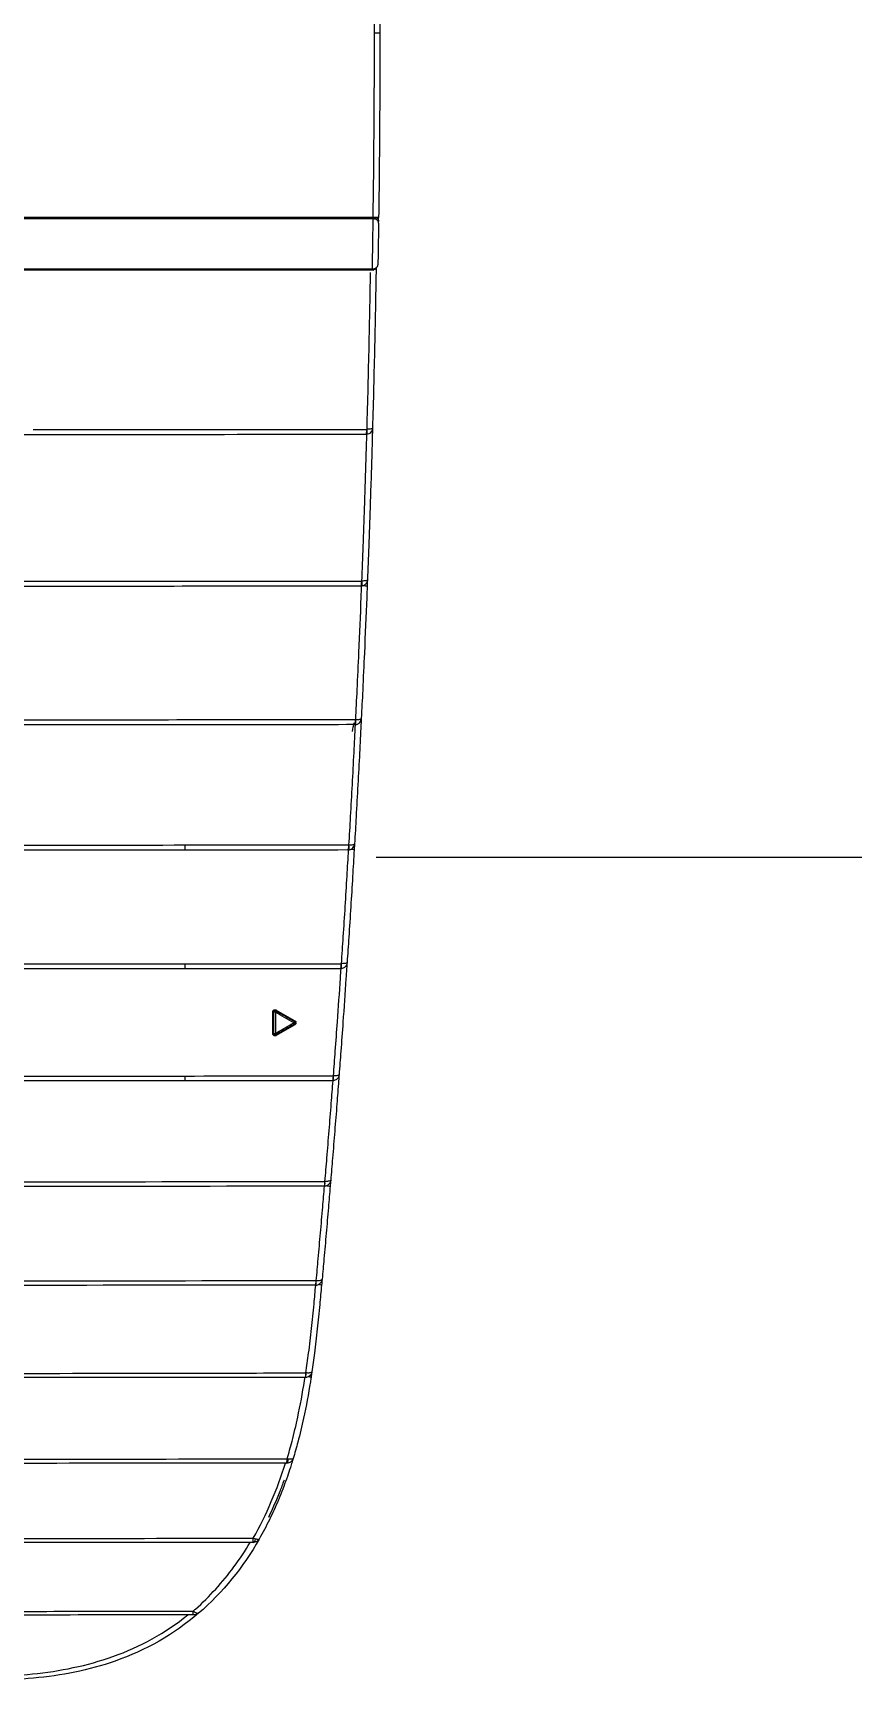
# Model space of a CAD drawing. Header units: millimetres. Extents: x 0 to 504600, y 0 to 118800.
# Drawn here: x 101702.4 to 101826.8, y 56524.7 to 56774.6 of the extents above; entities that cross this region are included whole.
import ezdxf

# ---------------------------------------------------------------- set-up
doc = ezdxf.new("R2010")
doc.units = ezdxf.units.MM
doc.header["$LTSCALE"] = 200
doc.linetypes.add('HID', pattern=[2.3, 1.5, -0.8])
doc.layers.add('LG-AIRCON', color=240, linetype='Continuous')
doc.layers.add('드레인', color=4, linetype='HID')

# ---------------------------------------------------------------- blocks, each defined once
blk = doc.blocks.new('A$C7F214049')
at = {"layer": 'LG-AIRCON', "color": 0}
for centre, start, end in [((1159.08, 221.8), 79.821, 90), ((1158.96, 214.2), 270, 280.0235)]:
    blk.add_arc(centre, 0.2, start, end, dxfattribs=at)
for centre, major_axis, ratio, start_param, end_param in [((1158.95, 221.8), (0, -0.2), 0.175267, 1.567138, 3.141593), ((1158.95, 222.08), (0.001, -0.2), 0.16971, 1.157049, 1.567157), ((1159.08, 221.8), (0, -0.2), 0.336285, 1.564715, 3.141593), ((1159.08, 221.8), (-0.035, -0.197), 0.332536, 1.624265, 3.159412), ((1158.83, 214.2), (0, -0.2), 0.173506, 0, 1.567164), ((1158.96, 214.2), (0, -0.2), 0.329321, 0, 1.564819), ((1158.96, 214.2), (0.035, -0.197), 0.323896, 6.276882, 7.790735), ((1157.88, 189.89), (0.001, -0.8), 0.169592, 6.283183, 7.842493), ((1157.91, 189.89), (-0.11, 0.792), 0.166611, 3.140872, 4.677823), ((1157.11, 166.89), (0.001, -0.8), 0.167952, 6.283183, 7.836029), ((1157.14, 166.89), (-0.1, 0.794), 0.164575, 3.140938, 4.673714), ((1156.18, 145.89), (0.001, -0.8), 0.16673, 6.283183, 7.826069), ((1156.21, 145.89), (-0.091, 0.795), 0.162642, 3.140994, 4.665722), ((1155.16, 126.88), (0.001, -0.8), 0.166002, 6.283183, 7.815063), ((1155.18, 126.89), (-0.084, 0.796), 0.161192, 3.141042, 4.656333), ((1154.03, 108.88), (0.001, -0.8), 0.163114, 6.283183, 7.801181), ((1154.05, 108.89), (-0.076, 0.796), 0.157588, 3.141097, 4.644478), ((1143.76, 101.5), (0.1, 0), 0.003787, 4.563179, 6.195918), ((1144.12, 101.48), (-0.217, -0.124), 0.984754, 3.666388, 5.75839), ((1144.12, 101.48), (-0.25, 0), 0.003712, 4.562801, 6.195918), ((1144.12, 101.48), (-0.125, -0.217), 0.127619, 1.648563, 3.053605), ((1144.28, 101.81), (-0.05, -0.0866), 0.126531, 4.792664, 6.19521), ((1146.9, 99.88), (-0.125, -0.217), 0.135854, 1.639537, 3.053507), ((1146.9, 99.88), (0, -0.25), 0.985602, 0.541551, 2.600041), ((1147.11, 100.18), (-0.05, -0.0866), 0.134963, 4.783449, 6.195111), ((1143.76, 98.25), (-0.1, 0), 0.022467, 3.229107, 4.860622), ((1144.12, 98.27), (-0.25, 0), 0.022167, 0.087341, 1.719412), ((1144.12, 98.27), (-0.217, 0.124), 0.98482, 0.526031, 2.615561), ((1144.12, 98.27), (0.125, -0.217), 0.117787, 0.08788, 1.477649), ((1144.28, 97.94), (0.05, -0.0866), 0.116557, 3.22946, 4.616907), ((1146.9, 99.88), (-0.125, 0.217), 0.127702, 3.229581, 4.629277), ((1147.12, 99.58), (0.05, -0.0866), 0.126706, 3.22957, 4.627168), ((1152.82, 91.88), (0.001, -0.8), 0.155307, 6.283184, 7.784761), ((1152.83, 91.88), (-0.064, 0.797), 0.149458, 3.141174, 4.631045), ((1151.55, 75.88), (0.001, -0.8), 0.14248, 6.283184, 7.76573), ((1151.56, 75.88), (-0.049, 0.798), 0.136958, 3.141273, 4.61565), ((1150.24, 60.88), (0.001, -0.8), 0.125273, 6.283184, 7.74444), ((1150.25, 60.88), (-0.031, 0.799), 0.121007, 3.141389, 4.598105), ((1148.7, 46.88), (0.001, -0.8), 0.104317, 6.283184, 7.720209), ((1148.7, 46.88), (-0.001, 0.8), 0.134452, 3.141591, 4.574608), ((1145.86, 33.88), (0.001, -0.8), 0.080584, 6.283184, 7.690881), ((1145.9, 33.88), (-0.001, 0.8), 0.249871, 3.141591, 4.503557), ((1140.75, 21.87), (0.001, -0.8), 0.055459, 6.283184, 7.652757), ((1140.83, 21.87), (-0.001, 0.8), 0.398674, 3.141591, 4.342445), ((1131.67, 10.87), (0.001, -0.8), 0.030446, 6.283184, 7.596784)]:
    blk.add_ellipse(centre, major_axis=major_axis, ratio=ratio, start_param=start_param, end_param=end_param, dxfattribs=at)
for points, knots in [([(1159.17, 250), (1159.17, 281.75), (1158.44, 313.49), (1156.27, 361.05), (1155.37, 376.89), (1153.2, 408.53), (1151.92, 424.31), (1150.47, 440.03)], [0, 0, 0, 0, 0.5, 0.5, 0.75, 0.75, 1, 1, 1, 1]), ([(1151.35, 440), (1152.78, 424.29), (1154.04, 408.5), (1156.21, 376.87), (1157.11, 361.03), (1159.28, 313.48), (1160, 281.74), (1160, 250)], [0, 0, 0, 0, 0.25, 0.25, 0.5, 0.5, 1, 1, 1, 1]), ([(1158.98, 222.08), (1159.05, 226.73), (1159.09, 231.37), (1159.16, 240.68), (1159.17, 245.34), (1159.17, 250)], [0, 0, 0, 0, 0.499284, 0.499284, 1, 1, 1, 1]), ([(1160, 250), (1160, 245.34), (1159.98, 240.68), (1159.92, 231.34), (1159.88, 226.67), (1159.81, 222)], [0, 0, 0, 0, 0.499515, 0.499515, 1, 1, 1, 1]), ([(580, 222), (676.56, 222), (773.13, 222), (893.83, 222), (917.97, 222), (966.25, 222), (990.39, 222), (1038.62, 222), (1062.72, 222), (1098.83, 222), (1110.87, 222), (1128.91, 222), (1134.92, 222), (1146.94, 222), (1152.95, 222), (1158.95, 222)], [0, 0, 0, 0, 0.5, 0.5, 0.625, 0.625, 0.75, 0.75, 0.875, 0.875, 0.9375, 0.9375, 0.96875, 0.96875, 1, 1, 1, 1]), ([(580, 221.94), (676.62, 221.94), (773.24, 221.94), (894.01, 221.94), (918.17, 221.94), (966.48, 221.94), (990.64, 221.94), (1038.91, 221.94), (1063.04, 221.94), (1099.14, 221.94), (1111.16, 221.94), (1129.16, 221.94), (1135.15, 221.94), (1147.12, 221.94), (1153.11, 221.94), (1159.05, 221.94)], [0, 0, 0, 0, 0.5, 0.5, 0.625, 0.625, 0.75, 0.75, 0.875, 0.875, 0.9375, 0.9375, 0.96875, 0.96875, 1, 1, 1, 1]), ([(1158.98, 221.8), (1153.03, 221.8), (1147.05, 221.8), (1135.08, 221.8), (1129.09, 221.8), (1111.11, 221.8), (1099.1, 221.8), (1063.02, 221.8), (1038.89, 221.8), (990.61, 221.8), (966.46, 221.8), (918.15, 221.8), (894, 221.8), (773.23, 221.8), (676.61, 221.8), (580, 221.8)], [0, 0, 0, 0, 0.03125, 0.03125, 0.0625, 0.0625, 0.125, 0.125, 0.25, 0.25, 0.375, 0.375, 0.5, 0.5, 1, 1, 1, 1]), ([(924.79, 222.08), (944.36, 222.08), (963.93, 222.08), (1003.07, 222.08), (1022.63, 222.08), (1061.73, 222.09), (1081.25, 222.08), (1110.48, 222.08), (1120.21, 222.08), (1134.78, 222.08), (1139.63, 222.08), (1149.32, 222.07), (1154.16, 222.05), (1158.98, 222.08)], [0, 0, 0, 0, 0.25, 0.25, 0.5, 0.5, 0.75, 0.75, 0.875, 0.875, 0.9375, 0.9375, 1, 1, 1, 1]), ([(1158.97, 221.94), (1154.15, 221.91), (1149.31, 221.93), (1139.62, 221.94), (1134.77, 221.94), (1120.2, 221.94), (1110.47, 221.94), (1081.25, 221.94), (1061.72, 221.95), (1022.63, 221.94), (1003.07, 221.94), (963.93, 221.94), (944.36, 221.94), (924.79, 221.94)], [0, 0, 0, 0, 0.0625, 0.0625, 0.125, 0.125, 0.25, 0.25, 0.5, 0.5, 0.75, 0.75, 1, 1, 1, 1]), ([(1158.87, 214.2), (1158.88, 214.8), (1158.89, 215.4), (1158.91, 217), (1158.93, 218), (1158.94, 219.03), (1158.94, 219.06), (1158.95, 219.78), (1158.96, 220.48), (1158.98, 221.38), (1158.98, 221.59), (1158.98, 221.8)], [0, 0, 0, 0, 0.236906, 0.236906, 0.631659, 0.631659, 0.643094, 0.643094, 0.91768, 0.91768, 1, 1, 1, 1]), ([(1158.98, 222.08), (1159.05, 222.08), (1159.12, 222.07), (1159.26, 222.05), (1159.33, 222.03), (1159.39, 222)], [0, 0, 0, 0, 0.454586, 0.454586, 1, 1, 1, 1]), ([(1159.05, 221.94), (1159.11, 221.93), (1159.17, 221.91), (1159.25, 221.87), (1159.27, 221.86), (1159.29, 221.85)], [0, 0, 0, 0, 0.685159, 0.685159, 1, 1, 1, 1]), ([(1159.8, 221.14), (1159.8, 221.23), (1159.78, 221.33), (1159.7, 221.49), (1159.64, 221.56), (1159.51, 221.67), (1159.44, 221.71), (1159.29, 221.77), (1159.22, 221.79), (1159.15, 221.8)], [0, 0, 0, 0, 0.328038, 0.328038, 0.609579, 0.609579, 0.82718, 0.82718, 1, 1, 1, 1]), ([(1159.4, 222), (1159.47, 221.97), (1159.53, 221.93), (1159.65, 221.83), (1159.7, 221.76), (1159.78, 221.6), (1159.8, 221.5), (1159.8, 221.41)], [0, 0, 0, 0, 0.243628, 0.243628, 0.586515, 0.586515, 1, 1, 1, 1]), ([(1159.8, 221.14), (1159.79, 220.45), (1159.78, 219.76), (1159.76, 218.38), (1159.75, 217.68), (1159.72, 216.28), (1159.71, 215.57), (1159.7, 214.85)], [0, 0, 0, 0, 0.328189, 0.328189, 0.660275, 0.660275, 1, 1, 1, 1]), ([(580, 214.2), (676.59, 214.2), (773.19, 214.2), (893.93, 214.2), (918.08, 214.2), (966.38, 214.2), (990.53, 214.2), (1038.79, 214.2), (1062.92, 214.2), (1098.99, 214.2), (1111, 214.2), (1128.98, 214.2), (1134.97, 214.2), (1146.93, 214.2), (1152.91, 214.2), (1158.87, 214.2)], [0, 0, 0, 0, 0.5, 0.5, 0.625, 0.625, 0.75, 0.75, 0.875, 0.875, 0.9375, 0.9375, 0.96875, 0.96875, 1, 1, 1, 1]), ([(1158.83, 214), (1152.88, 214), (1146.9, 214), (1134.94, 214), (1128.95, 214), (1110.97, 214), (1098.96, 214), (1062.89, 214), (1038.76, 214), (990.5, 214), (966.35, 214), (918.06, 214), (893.91, 214), (773.18, 214), (676.59, 214), (580, 214)], [0, 0, 0, 0, 0.03125, 0.03125, 0.0625, 0.0625, 0.125, 0.125, 0.25, 0.25, 0.375, 0.375, 0.5, 0.5, 1, 1, 1, 1]), ([(1158.05, 189.88), (1158.05, 189.88), (1158.05, 189.88), (1158.11, 192.01), (1158.17, 194.14), (1158.27, 198.39), (1158.32, 200.52), (1158.44, 205.84), (1158.5, 209.03), (1158.57, 212.7), (1158.58, 213.18), (1158.59, 213.67)], [0, 0, 0, 0, 0.000198, 0.000198, 0.268491, 0.268491, 0.536776, 0.536776, 0.939193, 0.939193, 1, 1, 1, 1]), ([(1159.42, 214.09), (1159.41, 213.46), (1159.4, 212.83), (1159.33, 209.01), (1159.27, 205.82), (1159.15, 200.5), (1159.1, 198.38), (1159, 194.19), (1158.94, 192.12), (1158.88, 190.06)], [0, 0, 0, 0, 0.078281, 0.078281, 0.476719, 0.476719, 0.742339, 0.742339, 1, 1, 1, 1]), ([(1159.39, 214.37), (1159.35, 214.28), (1159.29, 214.19), (1159.14, 214.07), (1159.07, 214.03), (1158.99, 213.99), (1158.98, 213.99), (1158.98, 213.99)], [0, 0, 0, 0, 0.588645, 0.588645, 0.979627, 0.979627, 1, 1, 1, 1]), ([(1159.02, 214.2), (1159.1, 214.21), (1159.17, 214.23), (1159.32, 214.28), (1159.39, 214.32), (1159.53, 214.43), (1159.59, 214.5), (1159.68, 214.66), (1159.7, 214.76), (1159.7, 214.85)], [0, 0, 0, 0, 0.167998, 0.167998, 0.390963, 0.390963, 0.674699, 0.674699, 1, 1, 1, 1]), ([(1158.88, 190.06), (1158.88, 190.06), (1158.88, 190.05), (1158.88, 189.97), (1158.87, 189.89), (1158.82, 189.73), (1158.79, 189.66), (1158.69, 189.49), (1158.61, 189.39), (1158.45, 189.26), (1158.38, 189.21), (1158.21, 189.14), (1158.12, 189.11), (1158.02, 189.1)], [0, 0, 0, 0, 0.004581, 0.004581, 0.182241, 0.182241, 0.349923, 0.349923, 0.612891, 0.612891, 0.797504, 0.797504, 1, 1, 1, 1]), ([(1158.88, 190.06), (1158.88, 190.06), (1158.88, 190.06), (1158.88, 190.04), (1158.87, 190.02), (1158.83, 189.99), (1158.8, 189.98), (1158.71, 189.95), (1158.63, 189.93), (1158.47, 189.9), (1158.4, 189.9), (1158.23, 189.88), (1158.14, 189.88), (1158.05, 189.88)], [0, 0, 0, 0, 0.004581, 0.004581, 0.18224, 0.18224, 0.349922, 0.349922, 0.61289, 0.61289, 0.797504, 0.797504, 1, 1, 1, 1]), ([(1158.88, 190.06), (1158.87, 189.95), (1158.87, 189.84), (1158.87, 189.67), (1158.86, 189.59), (1158.86, 189.47), (1158.86, 189.43), (1158.86, 189.35), (1158.86, 189.31), (1158.86, 189.26), (1158.85, 189.24), (1158.85, 189.2), (1158.85, 189.19), (1158.85, 189.16), (1158.85, 189.16), (1158.85, 189.14), (1158.85, 189.13), (1158.85, 189.12), (1158.85, 189.12), (1158.85, 189.11), (1158.85, 189.11), (1158.85, 189.1), (1158.85, 189.1), (1158.85, 189.1), (1158.85, 189.1), (1158.85, 189.09), (1158.85, 189.09), (1158.85, 189.09), (1158.85, 189.09), (1158.85, 189.09), (1158.85, 189.09), (1158.85, 189.09), (1158.85, 189.09), (1158.85, 189.09), (1158.85, 189.09), (1158.85, 189.09), (1158.85, 189.09), (1158.85, 189.09), (1158.85, 189.09), (1158.85, 189.09), (1158.85, 189.09), (1158.85, 189.09), (1158.85, 189.09), (1158.85, 189.09)], [0, 0, 0, 0, 0.331373, 0.331373, 0.552824, 0.552824, 0.700821, 0.700821, 0.799739, 0.799739, 0.865865, 0.865865, 0.910081, 0.910081, 0.939655, 0.939655, 0.959446, 0.959446, 0.972697, 0.972697, 0.981578, 0.981578, 0.987537, 0.987537, 0.991542, 0.991542, 0.994241, 0.994241, 0.996065, 0.996065, 0.997305, 0.997305, 0.998154, 0.998154, 0.998742, 0.998742, 0.999339, 0.999339, 0.99959, 0.99959, 0.999847, 0.999847, 1, 1, 1, 1]), ([(1157.89, 189.09), (1147.51, 189.08), (1137.08, 189.07), (1116.19, 189.06), (1105.73, 189.05), (1074.31, 189.03), (1053.31, 189.01), (1032.29, 189)], [0, 0, 0, 0, 0.25, 0.25, 0.5, 0.5, 1, 1, 1, 1]), ([(1107.39, 189.84), (1113.84, 189.85), (1120.29, 189.85), (1137.19, 189.86), (1147.63, 189.87), (1158.02, 189.88)], [0, 0, 0, 0, 0.381284, 0.381284, 1, 1, 1, 1]), ([(1157.27, 166.87), (1157.34, 168.63), (1157.41, 170.39), (1157.54, 174.11), (1157.61, 176.07), (1157.78, 180.95), (1157.87, 183.89), (1157.98, 187.57), (1158, 188.33), (1158.02, 189.09), (1158.02, 189.09), (1158.02, 189.1)], [0, 0, 0, 0, 0.237428, 0.237428, 0.501258, 0.501258, 0.897133, 0.897133, 0.999576, 0.999576, 1, 1, 1, 1]), ([(1158.85, 189.09), (1158.85, 189.09), (1158.85, 189.09), (1158.83, 188.3), (1158.81, 187.51), (1158.7, 183.8), (1158.61, 180.88), (1158.44, 176.01), (1158.37, 174.06), (1158.24, 170.42), (1158.18, 168.74), (1158.11, 167.05)], [0, 0, 0, 0, 0.000003, 0.000003, 0.107608, 0.107608, 0.505291, 0.505291, 0.770328, 0.770328, 1, 1, 1, 1]), ([(1157.11, 166.09), (1144.03, 166.08), (1130.86, 166.07), (1104.49, 166.05), (1091.28, 166.04), (1078.05, 166.03)], [0, 0, 0, 0, 0.5, 0.5, 1, 1, 1, 1]), ([(1078.09, 166.82), (1091.33, 166.83), (1104.56, 166.84), (1130.96, 166.86), (1144.14, 166.86), (1157.25, 166.87)], [0, 0, 0, 0, 0.5, 0.5, 1, 1, 1, 1]), ([(1156.34, 145.86), (1156.41, 147.37), (1156.49, 148.87), (1156.64, 152.26), (1156.73, 154.14), (1156.94, 158.85), (1157.06, 161.67), (1157.19, 165.02), (1157.21, 165.56), (1157.23, 166.09)], [0, 0, 0, 0, 0.222879, 0.222879, 0.501857, 0.501857, 0.920491, 0.920491, 1, 1, 1, 1]), ([(1158.07, 166.09), (1158.04, 165.52), (1158.02, 164.95), (1157.89, 161.58), (1157.77, 158.77), (1157.56, 154.08), (1157.48, 152.21), (1157.32, 148.9), (1157.25, 147.47), (1157.18, 146.04)], [0, 0, 0, 0, 0.085152, 0.085152, 0.5056, 0.5056, 0.785788, 0.785788, 1, 1, 1, 1]), ([(1158.11, 167.05), (1158.11, 167.05), (1158.11, 167.04), (1158.11, 166.96), (1158.09, 166.88), (1158.05, 166.72), (1158.01, 166.65), (1157.91, 166.48), (1157.83, 166.38), (1157.67, 166.25), (1157.59, 166.2), (1157.43, 166.13), (1157.33, 166.11), (1157.24, 166.09)], [0, 0, 0, 0, 0.004577, 0.004577, 0.182726, 0.182726, 0.350796, 0.350796, 0.613047, 0.613047, 0.797661, 0.797661, 1, 1, 1, 1]), ([(1158.11, 167.05), (1158.11, 167.05), (1158.11, 167.05), (1158.11, 167.03), (1158.1, 167.01), (1158.06, 166.98), (1158.03, 166.97), (1157.93, 166.93), (1157.85, 166.92), (1157.7, 166.89), (1157.62, 166.89), (1157.46, 166.88), (1157.37, 166.87), (1157.27, 166.87)], [0, 0, 0, 0, 0.004577, 0.004577, 0.182724, 0.182724, 0.350793, 0.350793, 0.613048, 0.613048, 0.797663, 0.797663, 1, 1, 1, 1]), ([(1156.18, 145.09), (1143.08, 145.08), (1129.91, 145.07), (1103.53, 145.05), (1090.31, 145.04), (1077.08, 145.03)], [0, 0, 0, 0, 0.5, 0.5, 1, 1, 1, 1]), ([(1077.12, 145.82), (1090.37, 145.83), (1103.6, 145.83), (1130.02, 145.85), (1143.2, 145.85), (1156.32, 145.86)], [0, 0, 0, 0, 0.5, 0.5, 1, 1, 1, 1]), ([(1155.31, 126.85), (1155.4, 128.29), (1155.48, 129.72), (1155.65, 132.78), (1155.74, 134.4), (1155.91, 137.65), (1156, 139.27), (1156.15, 142.29), (1156.22, 143.69), (1156.29, 145.09)], [0, 0, 0, 0, 0.23561, 0.23561, 0.502531, 0.502531, 0.769333, 0.769333, 1, 1, 1, 1]), ([(1157.13, 145.09), (1157.13, 145.09), (1157.13, 145.09), (1157.06, 143.66), (1156.99, 142.22), (1156.83, 139.18), (1156.75, 137.57), (1156.57, 134.34), (1156.48, 132.72), (1156.32, 129.75), (1156.24, 128.39), (1156.16, 127.03)], [0, 0, 0, 0, 0.000003, 0.000003, 0.2381, 0.2381, 0.505996, 0.505996, 0.774012, 0.774012, 1, 1, 1, 1]), ([(1156.3, 145.09), (1156.39, 145.1), (1156.49, 145.13), (1156.66, 145.2), (1156.73, 145.24), (1156.9, 145.37), (1156.98, 145.47), (1157.08, 145.64), (1157.11, 145.71), (1157.16, 145.86), (1157.18, 145.95), (1157.18, 146.03), (1157.18, 146.03), (1157.18, 146.04)], [0, 0, 0, 0, 0.202534, 0.202534, 0.387539, 0.387539, 0.649336, 0.649336, 0.817337, 0.817337, 0.995424, 0.995424, 1, 1, 1, 1]), ([(1156.34, 145.86), (1156.43, 145.86), (1156.53, 145.87), (1156.69, 145.87), (1156.77, 145.88), (1156.92, 145.9), (1157, 145.92), (1157.1, 145.95), (1157.13, 145.97), (1157.17, 146), (1157.18, 146.02), (1157.18, 146.04), (1157.18, 146.04), (1157.18, 146.04)], [0, 0, 0, 0, 0.202532, 0.202532, 0.387538, 0.387538, 0.649339, 0.649339, 0.81734, 0.81734, 0.995424, 0.995424, 1, 1, 1, 1]), ([(1130.49, 126.11), (1130.49, 126.14), (1130.49, 126.19), (1130.49, 126.3), (1130.49, 126.37), (1130.49, 126.53), (1130.49, 126.61), (1130.49, 126.75), (1130.49, 126.79), (1130.49, 126.84)], [0, 0, 0, 0, 0.286221, 0.286221, 0.571234, 0.571234, 0.853733, 0.853733, 1, 1, 1, 1]), ([(1154.18, 108.84), (1154.27, 110.19), (1154.36, 111.54), (1154.55, 114.44), (1154.65, 115.98), (1154.84, 119.07), (1154.93, 120.61), (1155.1, 123.46), (1155.18, 124.78), (1155.26, 126.09)], [0, 0, 0, 0, 0.234809, 0.234809, 0.503083, 0.503083, 0.771219, 0.771219, 1, 1, 1, 1]), ([(1156.1, 126.09), (1156.1, 126.09), (1156.1, 126.09), (1156.02, 124.74), (1155.94, 123.4), (1155.77, 120.52), (1155.67, 118.99), (1155.48, 115.92), (1155.38, 114.39), (1155.2, 111.57), (1155.11, 110.3), (1155.03, 109.02)], [0, 0, 0, 0, 0.000002, 0.000002, 0.236795, 0.236795, 0.505989, 0.505989, 0.775323, 0.775323, 1, 1, 1, 1]), ([(1155.27, 126.09), (1155.36, 126.1), (1155.46, 126.12), (1155.62, 126.19), (1155.7, 126.24), (1155.87, 126.37), (1155.95, 126.46), (1156.05, 126.63), (1156.09, 126.7), (1156.14, 126.86), (1156.15, 126.94), (1156.16, 127.02), (1156.16, 127.02), (1156.16, 127.03)], [0, 0, 0, 0, 0.202953, 0.202953, 0.388561, 0.388561, 0.650171, 0.650171, 0.817787, 0.817787, 0.995423, 0.995423, 1, 1, 1, 1]), ([(1155.31, 126.85), (1155.41, 126.85), (1155.5, 126.85), (1155.67, 126.86), (1155.74, 126.87), (1155.9, 126.89), (1155.98, 126.91), (1156.07, 126.94), (1156.1, 126.96), (1156.15, 126.99), (1156.16, 127.01), (1156.16, 127.03), (1156.16, 127.03), (1156.16, 127.03)], [0, 0, 0, 0, 0.20295, 0.20295, 0.388559, 0.388559, 0.650174, 0.650174, 0.81779, 0.81779, 0.995423, 0.995423, 1, 1, 1, 1]), ([(1156.15, 127.03), (1156.14, 126.85), (1156.13, 126.67), (1156.11, 126.36), (1156.11, 126.22), (1156.1, 126.09), (1156.1, 126.09), (1156.1, 126.09)], [0, 0, 0, 0, 0.569674, 0.569674, 0.999955, 0.999955, 1, 1, 1, 1]), ([(1130.49, 108.11), (1130.49, 108.14), (1130.49, 108.19), (1130.49, 108.3), (1130.49, 108.37), (1130.49, 108.53), (1130.49, 108.61), (1130.49, 108.74), (1130.49, 108.78), (1130.49, 108.82)], [0, 0, 0, 0, 0.290629, 0.290629, 0.580005, 0.580005, 0.866777, 0.866777, 1, 1, 1, 1]), ([(1152.96, 91.83), (1153.05, 93.08), (1153.15, 94.33), (1153.35, 97.06), (1153.45, 98.54), (1153.72, 102.24), (1153.87, 104.45), (1154.05, 107.14), (1154.08, 107.61), (1154.12, 108.09), (1154.12, 108.09), (1154.12, 108.09)], [0, 0, 0, 0, 0.231173, 0.231173, 0.503648, 0.503648, 0.912609, 0.912609, 0.999768, 0.999768, 1, 1, 1, 1]), ([(1154.96, 108.08), (1154.96, 108.08), (1154.96, 108.08), (1154.92, 107.57), (1154.89, 107.06), (1154.71, 104.36), (1154.55, 102.15), (1154.29, 98.49), (1154.19, 97.02), (1153.99, 94.37), (1153.9, 93.19), (1153.81, 92.01)], [0, 0, 0, 0, 0.000003, 0.000003, 0.09538, 0.09538, 0.505942, 0.505942, 0.779485, 0.779485, 1, 1, 1, 1]), ([(1155.03, 109.02), (1155.03, 109.02), (1155.03, 109.01), (1155.02, 108.93), (1155, 108.85), (1154.95, 108.69), (1154.92, 108.62), (1154.81, 108.45), (1154.73, 108.36), (1154.56, 108.23), (1154.49, 108.19), (1154.32, 108.12), (1154.22, 108.1), (1154.12, 108.09)], [0, 0, 0, 0, 0.004573, 0.004573, 0.182489, 0.182489, 0.350305, 0.350305, 0.61092, 0.61092, 0.796953, 0.796953, 1, 1, 1, 1]), ([(1155.03, 109.02), (1155.03, 109.02), (1155.03, 109.02), (1155.03, 109), (1155.01, 108.98), (1154.97, 108.94), (1154.94, 108.93), (1154.85, 108.89), (1154.77, 108.88), (1154.61, 108.86), (1154.53, 108.85), (1154.37, 108.84), (1154.27, 108.84), (1154.18, 108.84)], [0, 0, 0, 0, 0.004573, 0.004573, 0.182486, 0.182486, 0.350302, 0.350302, 0.610923, 0.610923, 0.796956, 0.796956, 1, 1, 1, 1]), ([(1155.02, 109.02), (1155.01, 108.86), (1155, 108.71), (1154.98, 108.4), (1154.97, 108.24), (1154.96, 108.09)], [0, 0, 0, 0, 0.50205, 0.50205, 1, 1, 1, 1]), ([(1143.75, 101.5), (1143.75, 101.54), (1143.75, 101.58), (1143.78, 101.66), (1143.8, 101.69), (1143.85, 101.75), (1143.88, 101.78), (1143.95, 101.82), (1143.99, 101.84), (1144.06, 101.86), (1144.1, 101.86), (1144.18, 101.85), (1144.22, 101.84), (1144.26, 101.82), (1144.26, 101.81), (1144.27, 101.81)], [0, 0, 0, 0, 0.164324, 0.164324, 0.328649, 0.328649, 0.493199, 0.493199, 0.656545, 0.656545, 0.817673, 0.817673, 0.976616, 0.976616, 1, 1, 1, 1]), ([(1143.75, 98.25), (1143.75, 98.93), (1143.75, 99.6), (1143.75, 100.68), (1143.75, 101.09), (1143.75, 101.5)], [0, 0, 0, 0, 0.62209, 0.62209, 1, 1, 1, 1]), ([(1144.23, 101.73), (1144.23, 101.73), (1144.22, 101.73), (1144.2, 101.74), (1144.17, 101.75), (1144.11, 101.76), (1144.09, 101.76), (1144.03, 101.75), (1144, 101.73), (1143.96, 101.7), (1143.93, 101.68), (1143.9, 101.64), (1143.89, 101.61), (1143.87, 101.56), (1143.86, 101.53), (1143.86, 101.5)], [0, 0, 0, 0, 0.023208, 0.023208, 0.180984, 0.180984, 0.341259, 0.341259, 0.50442, 0.50442, 0.669501, 0.669501, 0.834777, 0.834777, 1, 1, 1, 1]), ([(1143.86, 101.5), (1143.86, 101.09), (1143.86, 100.68), (1143.86, 99.6), (1143.86, 98.93), (1143.86, 98.25)], [0, 0, 0, 0, 0.37791, 0.37791, 1, 1, 1, 1]), ([(1143.87, 101.48), (1143.87, 101.48), (1143.87, 101.48), (1143.87, 101.49), (1143.86, 101.5), (1143.86, 101.5)], [0, 0, 0, 0, 0.404526, 0.404526, 1, 1, 1, 1]), ([(1143.87, 98.27), (1143.87, 98.8), (1143.87, 99.33), (1143.87, 100.4), (1143.87, 100.94), (1143.87, 101.48)], [0, 0, 0, 0, 0.494668, 0.494668, 1, 1, 1, 1]), ([(1144.16, 101.48), (1144.16, 100.94), (1144.16, 100.4), (1144.16, 99.33), (1144.16, 98.8), (1144.16, 98.27)], [0, 0, 0, 0, 0.505333, 0.505333, 1, 1, 1, 1]), ([(1146.94, 99.87), (1146.47, 100.15), (1146, 100.42), (1145.07, 100.95), (1144.61, 101.22), (1144.16, 101.48)], [0, 0, 0, 0, 0.508641, 0.508641, 1, 1, 1, 1]), ([(1147.06, 100.09), (1146.59, 100.36), (1146.12, 100.64), (1145.18, 101.18), (1144.7, 101.45), (1144.23, 101.73)], [0, 0, 0, 0, 0.500005, 0.500005, 1, 1, 1, 1]), ([(1144.23, 101.73), (1144.24, 101.72), (1144.24, 101.71), (1144.25, 101.7), (1144.25, 101.7), (1144.25, 101.69)], [0, 0, 0, 0, 0.750812, 0.750812, 1, 1, 1, 1]), ([(1144.25, 101.69), (1144.7, 101.43), (1145.16, 101.17), (1146.09, 100.63), (1146.56, 100.36), (1147.03, 100.09)], [0, 0, 0, 0, 0.491357, 0.491357, 1, 1, 1, 1]), ([(1144.27, 101.81), (1144.74, 101.54), (1145.21, 101.27), (1146.16, 100.72), (1146.63, 100.45), (1147.1, 100.18)], [0, 0, 0, 0, 0.499995, 0.499995, 1, 1, 1, 1]), ([(1147.03, 100.09), (1147.04, 100.09), (1147.05, 100.09), (1147.06, 100.09), (1147.06, 100.09), (1147.06, 100.09)], [0, 0, 0, 0, 0.749515, 0.749515, 1, 1, 1, 1]), ([(1147.06, 99.66), (1147.07, 99.67), (1147.08, 99.67), (1147.11, 99.69), (1147.13, 99.71), (1147.16, 99.75), (1147.17, 99.77), (1147.19, 99.83), (1147.19, 99.85), (1147.19, 99.91), (1147.19, 99.94), (1147.17, 99.99), (1147.15, 100.01), (1147.11, 100.06), (1147.09, 100.08), (1147.06, 100.09)], [0, 0, 0, 0, 0.041209, 0.041209, 0.200223, 0.200223, 0.353071, 0.353071, 0.505603, 0.505603, 0.664285, 0.664285, 0.831116, 0.831116, 1, 1, 1, 1]), ([(1147.1, 100.18), (1147.13, 100.16), (1147.17, 100.13), (1147.22, 100.07), (1147.24, 100.03), (1147.27, 99.96), (1147.28, 99.92), (1147.28, 99.84), (1147.27, 99.81), (1147.25, 99.74), (1147.23, 99.7), (1147.18, 99.64), (1147.16, 99.61), (1147.12, 99.59), (1147.11, 99.58), (1147.1, 99.58)], [0, 0, 0, 0, 0.166484, 0.166484, 0.333371, 0.333371, 0.493853, 0.493853, 0.648344, 0.648344, 0.801897, 0.801897, 0.959514, 0.959514, 1, 1, 1, 1]), ([(1144.27, 97.94), (1144.23, 97.92), (1144.2, 97.91), (1144.12, 97.9), (1144.08, 97.9), (1144.01, 97.91), (1143.97, 97.92), (1143.9, 97.96), (1143.87, 97.98), (1143.82, 98.04), (1143.79, 98.07), (1143.76, 98.15), (1143.75, 98.19), (1143.75, 98.24), (1143.75, 98.25), (1143.75, 98.25)], [0, 0, 0, 0, 0.157515, 0.157515, 0.315015, 0.315015, 0.473062, 0.473062, 0.633282, 0.633282, 0.796227, 0.796227, 0.961264, 0.961264, 1, 1, 1, 1]), ([(1143.86, 98.25), (1143.86, 98.26), (1143.87, 98.26), (1143.87, 98.27), (1143.87, 98.27), (1143.87, 98.27)], [0, 0, 0, 0, 0.535978, 0.535978, 1, 1, 1, 1]), ([(1143.86, 98.25), (1143.86, 98.25), (1143.86, 98.24), (1143.87, 98.2), (1143.87, 98.17), (1143.89, 98.12), (1143.91, 98.1), (1143.95, 98.05), (1143.97, 98.04), (1144.02, 98.01), (1144.05, 98), (1144.1, 97.99), (1144.13, 97.99), (1144.18, 98), (1144.21, 98.01), (1144.23, 98.03)], [0, 0, 0, 0, 0.038987, 0.038987, 0.205228, 0.205228, 0.369217, 0.369217, 0.529838, 0.529838, 0.687449, 0.687449, 0.843833, 0.843833, 1, 1, 1, 1]), ([(1144.16, 98.27), (1144.55, 98.49), (1144.94, 98.72), (1145.87, 99.26), (1146.4, 99.57), (1146.94, 99.87)], [0, 0, 0, 0, 0.423739, 0.423739, 1, 1, 1, 1]), ([(1144.23, 98.03), (1144.7, 98.3), (1145.18, 98.57), (1146.12, 99.12), (1146.59, 99.39), (1147.06, 99.66)], [0, 0, 0, 0, 0.500007, 0.500007, 1, 1, 1, 1]), ([(1144.25, 98.06), (1144.25, 98.06), (1144.25, 98.05), (1144.24, 98.04), (1144.24, 98.03), (1144.23, 98.03)], [0, 0, 0, 0, 0.279587, 0.279587, 1, 1, 1, 1]), ([(1147.03, 99.66), (1146.77, 99.51), (1146.51, 99.37), (1145.98, 99.06), (1145.7, 98.9), (1145.03, 98.51), (1144.64, 98.29), (1144.25, 98.06)], [0, 0, 0, 0, 0.277579, 0.277579, 0.57626, 0.57626, 1, 1, 1, 1]), ([(1147.1, 99.58), (1146.63, 99.31), (1146.16, 99.03), (1145.21, 98.49), (1144.74, 98.22), (1144.27, 97.94)], [0, 0, 0, 0, 0.499993, 0.499993, 1, 1, 1, 1]), ([(1147.06, 99.66), (1147.06, 99.66), (1147.06, 99.66), (1147.05, 99.66), (1147.04, 99.66), (1147.03, 99.66)], [0, 0, 0, 0, 0.26794, 0.26794, 1, 1, 1, 1]), ([(1130.49, 91.11), (1130.49, 91.11), (1130.49, 91.11), (1130.49, 91.14), (1130.49, 91.19), (1130.49, 91.3), (1130.49, 91.37), (1130.49, 91.53), (1130.49, 91.61), (1130.49, 91.73), (1130.49, 91.77), (1130.49, 91.8)], [0, 0, 0, 0, 0.000003, 0.000003, 0.296728, 0.296728, 0.592238, 0.592238, 0.885219, 0.885219, 1, 1, 1, 1]), ([(1151.67, 75.81), (1151.77, 76.99), (1151.87, 78.18), (1152.08, 80.74), (1152.19, 82.13), (1152.41, 84.9), (1152.52, 86.28), (1152.71, 88.81), (1152.8, 89.95), (1152.89, 91.09)], [0, 0, 0, 0, 0.232485, 0.232485, 0.504333, 0.504333, 0.77599, 0.77599, 1, 1, 1, 1]), ([(1153.74, 91.08), (1153.74, 91.08), (1153.74, 91.08), (1153.65, 89.91), (1153.56, 88.74), (1153.37, 86.2), (1153.26, 84.82), (1153.04, 82.08), (1152.93, 80.71), (1152.73, 78.22), (1152.64, 77.11), (1152.54, 76)], [0, 0, 0, 0, 0.000003, 0.000003, 0.233028, 0.233028, 0.505766, 0.505766, 0.778696, 0.778696, 1, 1, 1, 1]), ([(1153.81, 92.01), (1153.81, 92.01), (1153.81, 92), (1153.81, 91.98), (1153.81, 91.96), (1153.8, 91.88), (1153.78, 91.82), (1153.74, 91.68), (1153.7, 91.61), (1153.59, 91.44), (1153.51, 91.35), (1153.34, 91.23), (1153.26, 91.18), (1153.09, 91.12), (1152.99, 91.09), (1152.9, 91.09)], [0, 0, 0, 0, 0.004557, 0.004557, 0.044287, 0.044287, 0.184335, 0.184335, 0.354018, 0.354018, 0.611922, 0.611922, 0.797745, 0.797745, 1, 1, 1, 1]), ([(1153.81, 92.01), (1153.81, 92.01), (1153.81, 92.01), (1153.81, 92), (1153.81, 92), (1153.81, 91.98), (1153.79, 91.96), (1153.76, 91.93), (1153.72, 91.91), (1153.63, 91.88), (1153.55, 91.86), (1153.39, 91.84), (1153.31, 91.83), (1153.15, 91.83), (1153.05, 91.83), (1152.96, 91.83)], [0, 0, 0, 0, 0.004557, 0.004557, 0.044285, 0.044285, 0.184332, 0.184332, 0.354015, 0.354015, 0.611925, 0.611925, 0.797749, 0.797749, 1, 1, 1, 1]), ([(1150.35, 60.79), (1150.45, 61.89), (1150.55, 62.99), (1150.76, 65.39), (1150.88, 66.7), (1151.11, 69.31), (1151.22, 70.62), (1151.42, 72.98), (1151.51, 74.03), (1151.6, 75.08)], [0, 0, 0, 0, 0.231342, 0.231342, 0.505085, 0.505085, 0.779084, 0.779084, 1, 1, 1, 1]), ([(1152.46, 75.08), (1152.46, 75.08), (1152.46, 75.08), (1152.37, 74), (1152.28, 72.92), (1152.08, 70.54), (1151.97, 69.25), (1151.74, 66.66), (1151.63, 65.37), (1151.42, 63.05), (1151.33, 62.02), (1151.24, 60.99)], [0, 0, 0, 0, 0.000003, 0.000003, 0.230343, 0.230343, 0.50549, 0.50549, 0.780381, 0.780381, 1, 1, 1, 1]), ([(1152.54, 76), (1152.54, 76), (1152.54, 76), (1152.54, 75.97), (1152.54, 75.94), (1152.52, 75.86), (1152.51, 75.8), (1152.46, 75.66), (1152.42, 75.59), (1152.31, 75.42), (1152.22, 75.33), (1152.05, 75.21), (1151.97, 75.17), (1151.8, 75.11), (1151.7, 75.09), (1151.61, 75.08)], [0, 0, 0, 0, 0.004525, 0.004525, 0.057821, 0.057821, 0.188308, 0.188308, 0.361252, 0.361252, 0.614659, 0.614659, 0.799532, 0.799532, 1, 1, 1, 1]), ([(1152.54, 76), (1152.54, 76), (1152.54, 76), (1152.54, 75.99), (1152.54, 75.99), (1152.53, 75.96), (1152.52, 75.95), (1152.48, 75.92), (1152.45, 75.9), (1152.35, 75.86), (1152.27, 75.84), (1152.11, 75.82), (1152.03, 75.81), (1151.86, 75.81), (1151.77, 75.81), (1151.67, 75.81)], [0, 0, 0, 0, 0.004524, 0.004524, 0.057818, 0.057818, 0.188305, 0.188305, 0.361249, 0.361249, 0.614664, 0.614664, 0.799537, 0.799537, 1, 1, 1, 1]), ([(1152.53, 75.9), (1152.52, 75.77), (1152.51, 75.63), (1152.48, 75.36), (1152.47, 75.22), (1152.46, 75.08), (1152.46, 75.08), (1152.46, 75.08)], [0, 0, 0, 0, 0.494679, 0.494679, 0.999949, 0.999949, 1, 1, 1, 1]), ([(1148.78, 46.77), (1148.93, 47.77), (1149.06, 48.77), (1149.35, 51.01), (1149.5, 52.25), (1149.76, 54.74), (1149.89, 55.98), (1150.1, 58.18), (1150.18, 59.13), (1150.27, 60.08)], [0, 0, 0, 0, 0.226886, 0.226886, 0.506944, 0.506944, 0.786603, 0.786603, 1, 1, 1, 1]), ([(1151.15, 60.08), (1151.15, 60.08), (1151.15, 60.08), (1151.06, 59.1), (1150.97, 58.12), (1150.77, 55.91), (1150.64, 54.68), (1150.38, 52.21), (1150.23, 50.97), (1149.96, 48.81), (1149.83, 47.87), (1149.69, 46.93)], [0, 0, 0, 0, 0.000003, 0.000003, 0.222644, 0.222644, 0.503385, 0.503385, 0.784968, 0.784968, 1, 1, 1, 1]), ([(1150.28, 60.08), (1150.38, 60.09), (1150.47, 60.1), (1150.65, 60.16), (1150.73, 60.2), (1150.9, 60.32), (1150.99, 60.4), (1151.1, 60.57), (1151.15, 60.64), (1151.2, 60.77), (1151.21, 60.83), (1151.23, 60.92), (1151.23, 60.95), (1151.24, 60.99), (1151.24, 60.99), (1151.24, 60.99)], [0, 0, 0, 0, 0.197995, 0.197995, 0.38142, 0.38142, 0.629117, 0.629117, 0.806345, 0.806345, 0.924796, 0.924796, 0.995519, 0.995519, 1, 1, 1, 1]), ([(1150.35, 60.79), (1150.45, 60.79), (1150.54, 60.79), (1150.71, 60.79), (1150.79, 60.8), (1150.95, 60.82), (1151.03, 60.84), (1151.13, 60.88), (1151.17, 60.9), (1151.21, 60.93), (1151.22, 60.95), (1151.23, 60.97), (1151.24, 60.98), (1151.24, 60.99), (1151.24, 60.99), (1151.24, 60.99)], [0, 0, 0, 0, 0.197989, 0.197989, 0.381415, 0.381415, 0.629119, 0.629119, 0.806348, 0.806348, 0.9248, 0.9248, 0.995519, 0.995519, 1, 1, 1, 1]), ([(1151.22, 60.88), (1151.21, 60.76), (1151.2, 60.63), (1151.18, 60.36), (1151.16, 60.22), (1151.15, 60.08), (1151.15, 60.08), (1151.15, 60.08)], [0, 0, 0, 0, 0.472061, 0.472061, 0.999948, 0.999948, 1, 1, 1, 1]), ([(1148.7, 46.08), (1145.85, 46.08), (1143, 46.08), (1129.95, 46.07), (1119.72, 46.06), (1099.27, 46.05), (1089.03, 46.04), (1075.69, 46.03), (1072.58, 46.03), (1069.47, 46.03)], [0, 0, 0, 0, 0.10794, 0.10794, 0.495186, 0.495186, 0.882432, 0.882432, 1, 1, 1, 1]), ([(1069.54, 46.65), (1072.64, 46.65), (1075.75, 46.66), (1089.09, 46.68), (1099.33, 46.69), (1119.79, 46.72), (1130.02, 46.74), (1143.08, 46.76), (1145.93, 46.77), (1148.78, 46.77)], [0, 0, 0, 0, 0.117383, 0.117383, 0.504703, 0.504703, 0.892034, 0.892034, 1, 1, 1, 1]), ([(1145.93, 33.75), (1146.19, 34.63), (1146.44, 35.51), (1146.99, 37.6), (1147.27, 38.82), (1147.93, 41.87), (1148.27, 43.72), (1148.59, 45.74), (1148.62, 45.91), (1148.65, 46.08)], [0, 0, 0, 0, 0.218779, 0.218779, 0.515002, 0.515002, 0.959729, 0.959729, 1, 1, 1, 1]), ([(1149.56, 46.08), (1149.52, 45.86), (1149.49, 45.64), (1149.16, 43.57), (1148.82, 41.73), (1148.16, 38.68), (1147.87, 37.47), (1147.33, 35.44), (1147.1, 34.61), (1146.85, 33.79)], [0, 0, 0, 0, 0.053164, 0.053164, 0.497933, 0.497933, 0.794719, 0.794719, 1, 1, 1, 1]), ([(1149.69, 46.93), (1149.69, 46.93), (1149.69, 46.93), (1149.69, 46.9), (1149.68, 46.88), (1149.66, 46.8), (1149.64, 46.74), (1149.59, 46.61), (1149.55, 46.54), (1149.42, 46.38), (1149.33, 46.3), (1149.16, 46.19), (1149.07, 46.15), (1148.9, 46.09), (1148.8, 46.08), (1148.7, 46.08)], [0, 0, 0, 0, 0.00454, 0.00454, 0.055109, 0.055109, 0.184991, 0.184991, 0.355151, 0.355151, 0.609123, 0.609123, 0.797065, 0.797065, 1, 1, 1, 1]), ([(1149.69, 46.93), (1149.69, 46.93), (1149.69, 46.93), (1149.69, 46.93), (1149.69, 46.92), (1149.68, 46.9), (1149.66, 46.88), (1149.62, 46.84), (1149.59, 46.83), (1149.49, 46.79), (1149.41, 46.77), (1149.25, 46.76), (1149.17, 46.75), (1149, 46.76), (1148.9, 46.76), (1148.81, 46.77)], [0, 0, 0, 0, 0.004542, 0.004542, 0.055103, 0.055103, 0.184972, 0.184972, 0.355126, 0.355126, 0.609096, 0.609096, 0.797044, 0.797044, 1, 1, 1, 1]), ([(1149.67, 46.84), (1149.65, 46.72), (1149.64, 46.6), (1149.6, 46.35), (1149.58, 46.22), (1149.56, 46.08), (1149.56, 46.08), (1149.56, 46.08)], [0, 0, 0, 0, 0.466321, 0.466321, 0.999945, 0.999945, 1, 1, 1, 1]), ([(1145.86, 33.08), (1142.82, 33.08), (1139.77, 33.07), (1126.94, 33.07), (1117.14, 33.06), (1097.55, 33.05), (1087.75, 33.04), (1074.66, 33.03), (1071.38, 33.03), (1068.09, 33.03)], [0, 0, 0, 0, 0.117588, 0.117588, 0.495514, 0.495514, 0.873438, 0.873438, 1, 1, 1, 1]), ([(1068.16, 33.61), (1071.43, 33.62), (1074.71, 33.62), (1087.79, 33.64), (1097.6, 33.66), (1117.2, 33.69), (1126.99, 33.71), (1139.83, 33.74), (1142.88, 33.74), (1145.93, 33.75)], [0, 0, 0, 0, 0.126259, 0.126259, 0.50431, 0.50431, 0.882369, 0.882369, 1, 1, 1, 1]), ([(1146.85, 33.79), (1146.85, 33.79), (1146.85, 33.79), (1146.83, 33.7), (1146.79, 33.61), (1146.66, 33.42), (1146.57, 33.32), (1146.38, 33.2), (1146.29, 33.16), (1146.11, 33.09), (1146, 33.08), (1145.9, 33.08)], [0, 0, 0, 0, 0.005051, 0.005051, 0.225937, 0.225937, 0.536829, 0.536829, 0.75815, 0.75815, 1, 1, 1, 1]), ([(1146.84, 33.76), (1146.79, 33.58), (1146.65, 33.13), (1146.36, 32.23), (1146.12, 31.51), (1145.97, 31.06)], [0, 0, 0, 0, 0.199862, 0.49976, 1, 1, 1, 1]), ([(1146.85, 33.79), (1146.85, 33.79), (1146.85, 33.79), (1146.85, 33.79), (1146.85, 33.79), (1146.85, 33.76), (1146.82, 33.74), (1146.75, 33.69), (1146.68, 33.68), (1146.52, 33.66), (1146.45, 33.67), (1146.29, 33.68), (1146.19, 33.69), (1146.09, 33.71)], [0, 0, 0, 0, 0.004995, 0.004995, 0.008352, 0.008352, 0.225814, 0.225814, 0.536727, 0.536727, 0.758081, 0.758081, 1, 1, 1, 1]), ([(1145.46, 30.5), (1145.25, 29.92), (1144.53, 28.01), (1143.72, 26.14), (1143.1, 24.86)], [0, 0, 0, 0, 0.304129, 1, 1, 1, 1]), ([(1145.97, 31.06), (1145.79, 30.55), (1145.42, 29.52), (1145.02, 28.51), (1144.82, 28.01)], [0, 0, 0, 0, 0.499224, 1, 1, 1, 1]), ([(1144.82, 28.01), (1144.75, 27.84), (1144.26, 26.66), (1143.29, 24.47), (1142.23, 22.55), (1141.7, 21.58)], [0, 0, 0, 0, 0.075177, 0.535682, 1, 1, 1, 1]), ([(1140.75, 21.07), (1138.32, 21.07), (1135.88, 21.07), (1123.65, 21.06), (1113.86, 21.06), (1094.26, 21.04), (1084.46, 21.04), (1072.02, 21.03), (1069.38, 21.03), (1066.74, 21.02)], [0, 0, 0, 0, 0.098712, 0.098712, 0.495896, 0.495896, 0.893081, 0.893081, 1, 1, 1, 1]), ([(1066.81, 21.57), (1069.43, 21.58), (1072.06, 21.58), (1084.49, 21.6), (1094.29, 21.62), (1113.89, 21.66), (1123.69, 21.68), (1135.93, 21.7), (1138.36, 21.71), (1140.8, 21.71)], [0, 0, 0, 0, 0.106463, 0.106463, 0.503849, 0.503849, 0.901237, 0.901237, 1, 1, 1, 1]), ([(1131.7, 10.66), (1131.8, 10.76), (1131.91, 10.85), (1133.1, 11.9), (1134.13, 12.92), (1136.08, 15.07), (1137, 16.19), (1138.75, 18.56), (1139.57, 19.8), (1140.33, 21.07), (1140.33, 21.07), (1140.33, 21.07)], [0, 0, 0, 0, 0.031614, 0.031614, 0.352504, 0.352504, 0.673143, 0.673143, 0.999997, 0.999997, 1, 1, 1, 1]), ([(1140.84, 21.07), (1140.83, 21.07), (1140.83, 21.07), (1140.81, 21.07), (1140.78, 21.07), (1140.75, 21.07)], [0, 0, 0, 0, 0.064961, 0.064961, 1, 1, 1, 1]), ([(1140.8, 21.71), (1140.8, 21.71), (1140.8, 21.71), (1140.91, 21.67), (1141.03, 21.62), (1141.13, 21.59)], [0, 0, 0, 0, 0.000258, 0.000258, 1, 1, 1, 1]), ([(1141.7, 21.58), (1141.7, 21.58), (1141.7, 21.57), (1141.66, 21.51), (1141.63, 21.46), (1141.54, 21.36), (1141.49, 21.32), (1141.36, 21.22), (1141.27, 21.17), (1141.08, 21.1), (1140.97, 21.08), (1140.86, 21.08), (1140.85, 21.07), (1140.84, 21.07)], [0, 0, 0, 0, 0.006088, 0.006088, 0.197193, 0.197193, 0.381112, 0.381112, 0.671086, 0.671086, 0.971602, 0.971602, 1, 1, 1, 1]), ([(1141.7, 21.58), (1141.7, 21.58), (1141.7, 21.58), (1141.69, 21.56), (1141.67, 21.54), (1141.63, 21.52), (1141.6, 21.51), (1141.52, 21.5), (1141.46, 21.5), (1141.32, 21.53), (1141.24, 21.55), (1141.15, 21.58), (1141.14, 21.58), (1141.13, 21.59)], [0, 0, 0, 0, 0.006095, 0.006095, 0.19717, 0.19717, 0.381081, 0.381081, 0.671052, 0.671052, 0.971596, 0.971596, 1, 1, 1, 1]), ([(1131.67, 10.07), (1125.04, 10.06), (1118.4, 10.06), (1107.45, 10.05), (1103.13, 10.05), (1087.69, 10.04), (1076.56, 10.03), (1065.44, 10.02)], [0, 0, 0, 0, 0.300662, 0.300662, 0.496124, 0.496124, 1, 1, 1, 1]), ([(1065.5, 10.53), (1066.03, 10.53), (1066.57, 10.53), (1077.68, 10.55), (1088.26, 10.57), (1104.51, 10.6), (1110.19, 10.61), (1121.15, 10.64), (1126.42, 10.65), (1131.7, 10.66)], [0, 0, 0, 0, 0.024163, 0.024163, 0.503514, 0.503514, 0.760929, 0.760929, 1, 1, 1, 1]), ([(1131.84, 10.07), (1131.83, 10.07), (1131.82, 10.07), (1131.76, 10.07), (1131.72, 10.07), (1131.67, 10.07)], [0, 0, 0, 0, 0.27303, 0.27303, 1, 1, 1, 1]), ([(1131.7, 10.66), (1131.81, 10.59), (1131.92, 10.51), (1132.03, 10.45), (1132.04, 10.44), (1132.1, 10.4), (1132.14, 10.38), (1132.18, 10.35)], [0, 0, 0, 0, 0.619716, 0.619716, 0.702663, 0.702663, 1, 1, 1, 1]), ([(1132.49, 10.31), (1132.49, 10.31), (1132.49, 10.31), (1132.41, 10.24), (1132.33, 10.19), (1132.16, 10.12), (1132.07, 10.09), (1131.94, 10.07), (1131.89, 10.07), (1131.84, 10.07)], [0, 0, 0, 0, 0.009042, 0.009042, 0.42403, 0.42403, 0.802264, 0.802264, 1, 1, 1, 1]), ([(1132.49, 10.31), (1132.49, 10.31), (1132.49, 10.31), (1132.47, 10.29), (1132.44, 10.28), (1132.36, 10.28), (1132.31, 10.29), (1132.24, 10.33), (1132.21, 10.34), (1132.18, 10.35)], [0, 0, 0, 0, 0.009058, 0.009058, 0.424037, 0.424037, 0.797497, 0.797497, 1, 1, 1, 1]), ([(1119.83, 3.07), (1115.85, 1.66), (1111.67, 0.87), (1103.26, 0.08), (1099.02, 0.05), (1094.79, 0.04)], [0, 0, 0, 0, 0.5, 0.5, 1, 1, 1, 1]), ([(1094.8, 0.58), (1098.98, 0.61), (1103.16, 0.68), (1111.47, 1.54), (1115.59, 2.35), (1119.52, 3.77)], [0, 0, 0, 0, 0.5, 0.5, 1, 1, 1, 1])]:
    blk.add_open_spline(points, degree=3, knots=knots, dxfattribs=at)
for points in [[(1159.17, 250), (1159.63, 250), (1160, 250), (1160, 250)], [(1158.95, 222), (1158.99, 222), (1159.04, 222), (1159.08, 222)], [(1159.15, 221.8), (1159.09, 221.8), (1159.04, 221.8), (1158.98, 221.8)], [(1159.3, 221.86), (1159.34, 221.89), (1159.37, 221.95), (1159.39, 222)], [(1159.81, 221.99), (1159.81, 221.99), (1159.65, 222), (1159.4, 222)], [(1159.8, 221.41), (1159.81, 221.61), (1159.81, 221.8), (1159.81, 222)], [(1158.96, 214), (1158.92, 214), (1158.87, 214), (1158.83, 214)], [(1158.87, 214.2), (1158.92, 214.2), (1158.97, 214.2), (1159.02, 214.2)], [(1159.39, 214.37), (1159.41, 214.28), (1159.42, 214.18), (1159.42, 214.09)], [(1159.42, 214.09), (1159.42, 214.18), (1159.42, 214.26), (1159.42, 214.35)], [(1158.02, 189.1), (1157.98, 189.09), (1157.93, 189.09), (1157.89, 189.09)], [(1158.02, 189.88), (1158.03, 189.88), (1158.04, 189.88), (1158.05, 189.88)], [(1157.24, 166.09), (1157.2, 166.09), (1157.15, 166.09), (1157.11, 166.09)], [(1157.25, 166.87), (1157.25, 166.87), (1157.26, 166.87), (1157.27, 166.87)], [(1157.53, 166.18), (1157.86, 166.15), (1158.07, 166.12), (1158.07, 166.09)], [(1158.1, 167.05), (1158.09, 166.73), (1158.08, 166.41), (1158.07, 166.09)], [(1155.83, 144.07), (1155.92, 144.51), (1156, 144.94), (1156.09, 145.38)], [(1156.18, 145.09), (1156.22, 145.09), (1156.26, 145.09), (1156.3, 145.09)], [(1156.32, 145.86), (1156.32, 145.86), (1156.33, 145.86), (1156.34, 145.86)], [(1157.18, 146.04), (1157.16, 145.72), (1157.15, 145.4), (1157.13, 145.09)], [(1130.49, 126.07), (1112.38, 126.06), (1094.21, 126.04), (1076.01, 126.03)], [(1076.06, 126.81), (1094.24, 126.82), (1112.39, 126.83), (1130.49, 126.84)], [(1130.49, 126.84), (1138.77, 126.84), (1147.05, 126.85), (1155.29, 126.85)], [(1155.16, 126.08), (1146.96, 126.08), (1138.73, 126.07), (1130.49, 126.07)], [(1155.16, 126.08), (1155.2, 126.08), (1155.23, 126.09), (1155.27, 126.09)], [(1155.29, 126.85), (1155.3, 126.85), (1155.31, 126.85), (1155.31, 126.85)], [(1156.1, 126.09), (1156.1, 126.11), (1155.9, 126.15), (1155.59, 126.18)], [(1130.49, 108.07), (1111.99, 108.06), (1093.42, 108.04), (1074.82, 108.03)], [(1074.88, 108.79), (1093.46, 108.8), (1112, 108.81), (1130.49, 108.82)], [(1130.49, 108.82), (1138.39, 108.83), (1146.29, 108.84), (1154.16, 108.84)], [(1154.03, 108.08), (1146.2, 108.08), (1138.35, 108.07), (1130.49, 108.07)], [(1154.12, 108.09), (1154.09, 108.09), (1154.06, 108.08), (1154.03, 108.08)], [(1154.16, 108.84), (1154.17, 108.84), (1154.17, 108.84), (1154.18, 108.84)], [(1130.49, 91.07), (1111.56, 91.05), (1092.57, 91.04), (1073.55, 91.03)], [(1073.61, 91.75), (1092.61, 91.77), (1111.58, 91.79), (1130.49, 91.8)], [(1130.49, 91.8), (1137.98, 91.81), (1145.47, 91.82), (1152.94, 91.83)], [(1152.82, 91.08), (1145.39, 91.08), (1137.94, 91.07), (1130.49, 91.07)], [(1152.9, 91.09), (1152.87, 91.08), (1152.84, 91.08), (1152.82, 91.08)], [(1152.94, 91.83), (1152.95, 91.83), (1152.95, 91.83), (1152.96, 91.83)], [(1153.81, 92.01), (1153.79, 91.7), (1153.76, 91.39), (1153.74, 91.08)], [(1151.55, 75.08), (1125.21, 75.06), (1098.74, 75.05), (1072.22, 75.03)], [(1072.28, 75.72), (1098.82, 75.75), (1125.3, 75.77), (1151.66, 75.81)], [(1151.61, 75.08), (1151.59, 75.08), (1151.57, 75.08), (1151.55, 75.08)], [(1151.66, 75.81), (1151.67, 75.81), (1151.67, 75.81), (1151.67, 75.81)], [(1151.95, 75.17), (1152.26, 75.13), (1152.46, 75.1), (1152.46, 75.08)], [(1150.24, 60.08), (1123.85, 60.06), (1097.37, 60.04), (1070.85, 60.03)], [(1070.92, 60.68), (1097.45, 60.71), (1123.94, 60.75), (1150.34, 60.79)], [(1150.24, 60.08), (1150.26, 60.08), (1150.27, 60.08), (1150.28, 60.08)], [(1150.34, 60.79), (1150.35, 60.79), (1150.35, 60.79), (1150.35, 60.79)], [(1151.15, 60.08), (1151.15, 60.09), (1150.95, 60.13), (1150.63, 60.16)], [(1148.7, 46.08), (1148.7, 46.08), (1148.7, 46.08), (1148.7, 46.08)], [(1148.78, 46.77), (1148.79, 46.77), (1148.8, 46.77), (1148.81, 46.77)], [(1149.56, 46.08), (1149.56, 46.09), (1149.39, 46.12), (1149.11, 46.17)], [(1140.8, 21.71), (1142.82, 25.27), (1144.43, 29.12), (1145.67, 33.08)], [(1145.9, 33.08), (1145.89, 33.08), (1145.87, 33.08), (1145.86, 33.08)], [(1145.93, 33.75), (1145.98, 33.74), (1146.04, 33.72), (1146.09, 33.71)], [(1141.7, 21.58), (1139.26, 17.33), (1136.18, 13.46), (1132.49, 10.31)], [(1119.52, 3.76), (1123.63, 5.23), (1127.49, 7.34), (1130.88, 10.07)], [(1132.49, 10.31), (1128.77, 7.12), (1124.46, 4.69), (1119.83, 3.07)]]:
    blk.add_open_spline(points, degree=3, dxfattribs=at)

msp = doc.modelspace()

# ---------------------------------------------------------------- linework, layer by layer
at = {"layer": '드레인', "ltscale": 0.3}
msp.add_line((101754.48, 56649.64), (102379.01, 56649.64), dxfattribs=at)

# ---------------------------------------------------------------- block references
at = {"layer": 'LG-AIRCON', "color": 200}
msp.add_blockref('A$C7F214049', (100595.03, 56524.64), dxfattribs=at)

doc.saveas('drawing.dxf')
